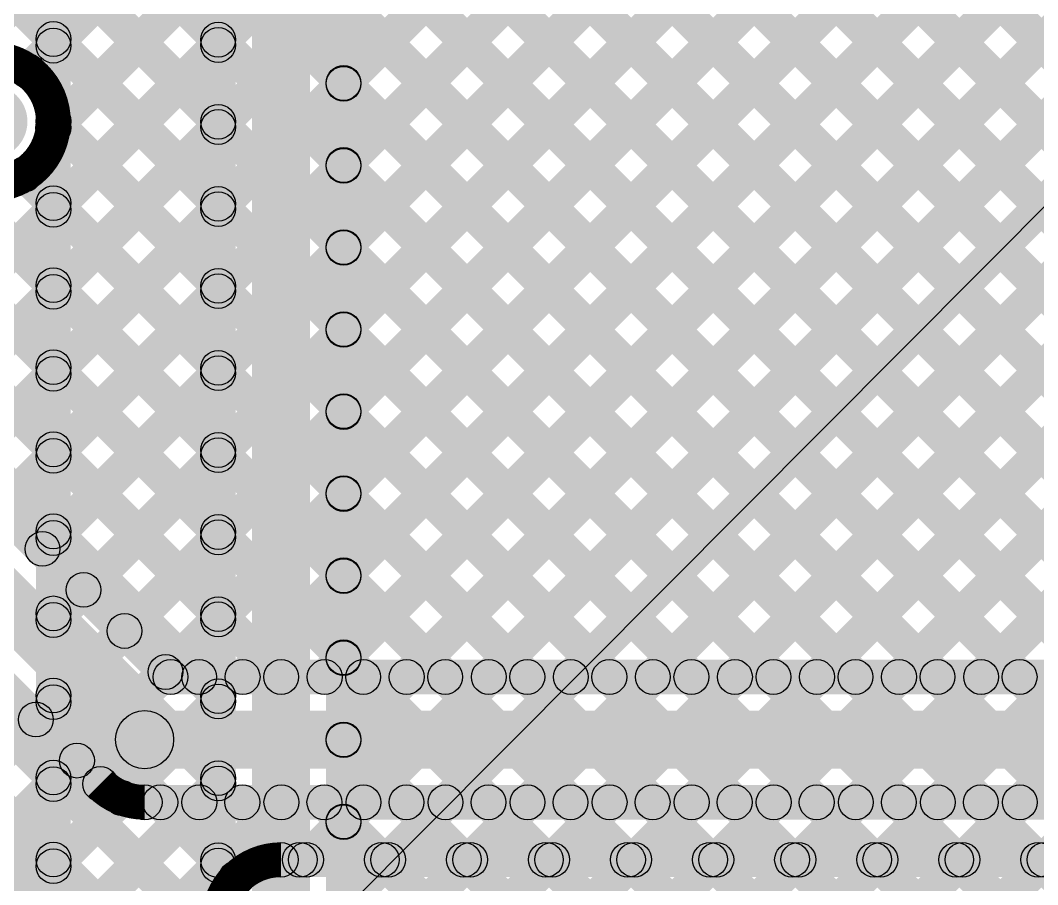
# Model space of a CAD drawing. Header units: millimetres. Extents: x 0 to 212, y 0 to 213.
# Drawn here: x 0.3627 to 0.8011, y 0.6272 to 0.9996 of the extents above; entities that cross this region are included whole.
import ezdxf

# ---------------------------------------------------------------- set-up
doc = ezdxf.new("R2010")
doc.units = ezdxf.units.MM
doc.header["$MEASUREMENT"] = 0
for name, color, linetype in [('BottomLayer', 5, 'Continuous'), ('BottomSolder', 6, 'Continuous'), ('TopLayer', 1, 'Continuous'), ('TopSolder', 216, 'Continuous')]:
    doc.layers.add(name, color=color, linetype=linetype)

msp = doc.modelspace()

# ---------------------------------------------------------------- hatches: boundary and pattern name
at = {"layer": 'BottomLayer'}
for points in [[(0.3845, 0.956), (0.3695, 0.956), (0.3695, 1.94482), (0.3845, 1.94482)], [(0.37759, 0.76659), (0.36699, 0.7772), (1.06167, 1.47188), (1.07228, 1.46128)], [(0.39527, 0.74891), (0.38466, 0.75952), (1.09703, 1.47188), (1.10763, 1.46128)], [(0.41295, 0.73124), (0.40234, 0.74184), (1.13238, 1.47188), (1.14299, 1.46128)], [(0.43063, 0.71356), (0.42002, 0.72416), (1.16774, 1.47188), (1.17834, 1.46128)], [(0.46382, 0.7114), (0.45322, 0.722), (1.20309, 1.47188), (1.2137, 1.46128)], [(0.49918, 0.7114), (0.48857, 0.722), (1.22236, 1.4558), (1.23297, 1.44519)], [(0.53453, 0.7114), (0.52393, 0.722), (1.198, 1.39607), (1.2086, 1.38547)], [(0.56989, 0.7114), (0.55928, 0.722), (1.20691, 1.36963), (1.21751, 1.35902)], [(0.60524, 0.7114), (0.59464, 0.722), (1.22475, 1.35211), (1.23535, 1.34151)], [(0.6406, 0.7114), (0.62999, 0.722), (1.2015, 1.29352), (1.21211, 1.28291)], [(-0.0183, 1.27022), (-0.0077, 1.28083), (0.55113, 0.722), (0.54052, 0.7114)], [(0.67595, 0.7114), (0.66535, 0.722), (1.21223, 1.26889), (1.22284, 1.25828)], [(-0.0183, 1.23486), (-0.0077, 1.24547), (0.51577, 0.722), (0.50516, 0.7114)], [(0.71131, 0.7114), (0.7007, 0.722), (1.20083, 1.22213), (1.21143, 1.21152)], [(0.71131, 0.7114), (0.7007, 0.722), (1.20083, 1.22213), (1.21143, 1.21152)], [(0.74666, 0.7114), (0.73606, 0.722), (1.20083, 1.18677), (1.21143, 1.17617)], [(0.04324, 1.13797), (0.05385, 1.14857), (0.48041, 0.722), (0.46981, 0.7114)], [(0.78202, 0.7114), (0.77141, 0.722), (1.20083, 1.15142), (1.21143, 1.14081)], [(0.67571, 1.10653), (0.68632, 1.11714), (1.08145, 0.722), (1.07085, 0.7114)], [(0.04324, 1.10261), (0.05385, 1.11322), (0.44506, 0.722), (0.43445, 0.7114)], [(0.65804, 1.08885), (0.66864, 1.09946), (1.0461, 0.722), (1.03549, 0.7114)], [(0.6402, 1.07133), (0.65081, 1.08194), (1.01074, 0.722), (1.00014, 0.7114)], [(0.30688, 0.8373), (0.29628, 0.84791), (0.52467, 1.0763), (0.53528, 1.0657)], [(0.32456, 0.81962), (0.31395, 0.83023), (0.56003, 1.0763), (0.57063, 1.0657)], [(0.34224, 0.80195), (0.33163, 0.81255), (0.59538, 1.0763), (0.60599, 1.0657)], [(0.35992, 0.78427), (0.34931, 0.79487), (0.63207, 1.07763), (0.64267, 1.06703)], [(0.38216, 0.94794), (0.37155, 0.95854), (0.48932, 1.0763), (0.49992, 1.0657)], [(0.3823, 0.98343), (0.3717, 0.99404), (0.45396, 1.0763), (0.46457, 1.0657)], [(0.39687, 1.06718), (0.40747, 1.07779), (0.76326, 0.722), (0.75265, 0.7114)], [(0.43371, 1.0657), (0.44431, 1.0763), (0.79861, 0.722), (0.78801, 0.7114)], [(0.46906, 1.0657), (0.47967, 1.0763), (0.83397, 0.722), (0.82336, 0.7114)], [(0.50442, 1.0657), (0.51502, 1.0763), (0.86932, 0.722), (0.85872, 0.7114)], [(0.53977, 1.0657), (0.55038, 1.0763), (0.90468, 0.722), (0.89407, 0.7114)], [(0.57513, 1.0657), (0.58573, 1.0763), (0.94003, 0.722), (0.92943, 0.7114)], [(0.61048, 1.0657), (0.62109, 1.0763), (0.97539, 0.722), (0.96478, 0.7114)], [(0.3717, 1.057), (0.3823, 1.0676), (0.7279, 0.722), (0.71729, 0.7114)], [(0.3717, 1.02164), (0.3823, 1.03225), (0.69255, 0.722), (0.68194, 0.7114)], [(0.04309, 0.99669), (0.0537, 1.0073), (0.45558, 0.60542), (0.44497, 0.59482)], [(0.3717, 0.98629), (0.3823, 0.99689), (0.65719, 0.722), (0.64658, 0.7114)], [(0.03696, 0.96746), (0.04757, 0.97807), (0.53986, 0.48578), (0.52925, 0.47518)], [(0.3717, 0.95093), (0.3823, 0.96154), (0.62184, 0.722), (0.61123, 0.7114)], [(0.02041, 0.94867), (0.03101, 0.95927), (0.5045, 0.48578), (0.4939, 0.47518)], [(0.35929, 0.92798), (0.3699, 0.93859), (0.58648, 0.722), (0.57587, 0.7114)], [(0.10016, 0.88916), (0.11784, 0.90684), (0.48362, 0.54106), (0.46594, 0.52338)], [(0.26379, 0.86979), (0.2744, 0.8804), (0.43279, 0.722), (0.42218, 0.7114)], [(0.24116, 0.84716), (0.25884, 0.86484), (0.42514, 0.69854), (0.40746, 0.68086)], [(0.2256, 0.83161), (0.23621, 0.84221), (0.40251, 0.67591), (0.3919, 0.66531)], [(0.42748, 0.7092), (0.42748, 0.7242), (1.074, 0.7242), (1.074, 0.7092)], [(-0.0077, 0.31059), (-0.0183, 0.3212), (0.36416, 0.70366), (0.37476, 0.69305)], [(0.4163, 0.6772), (0.4163, 0.7022), (1.074, 0.7022), (1.074, 0.6772)], [(-0.0077, 0.27523), (-0.0183, 0.28584), (0.38184, 0.68598), (0.39244, 0.67537)], [(-0.0077, 0.23988), (-0.0183, 0.25049), (0.4011, 0.66988), (0.4117, 0.65928)], [(-0.0077, 0.20452), (-0.0183, 0.21513), (0.43457, 0.668), (0.44518, 0.6574)], [(-0.0077, 0.16917), (-0.0183, 0.17978), (0.46993, 0.668), (0.48053, 0.6574)], [(0.4163, 0.6552), (0.4163, 0.6702), (1.074, 0.6702), (1.074, 0.6552)], [(0.41774, 0.6574), (0.42835, 0.668), (0.4611, 0.63525), (0.4505, 0.62464)], [(0.4531, 0.6574), (0.4637, 0.668), (0.48844, 0.64326), (0.47784, 0.63266)], [(0.49115, 0.63266), (0.48054, 0.64326), (0.50528, 0.668), (0.51589, 0.6574)], [(0.48845, 0.6574), (0.49906, 0.668), (0.5238, 0.64326), (0.51319, 0.63266)], [(0.5265, 0.63266), (0.5159, 0.64326), (0.54064, 0.668), (0.55124, 0.6574)], [(0.52381, 0.6574), (0.53441, 0.668), (0.55915, 0.64326), (0.54855, 0.63266)], [(0.56186, 0.63266), (0.55125, 0.64326), (0.57599, 0.668), (0.5866, 0.6574)], [(0.55916, 0.6574), (0.56977, 0.668), (0.59451, 0.64326), (0.5839, 0.63266)], [(0.59721, 0.63266), (0.58661, 0.64326), (0.61135, 0.668), (0.62195, 0.6574)], [(0.59452, 0.6574), (0.60513, 0.668), (0.62987, 0.64326), (0.61926, 0.63266)], [(0.63257, 0.63266), (0.62196, 0.64326), (0.6467, 0.668), (0.65731, 0.6574)], [(0.63257, 0.63266), (0.62196, 0.64326), (0.6467, 0.668), (0.65731, 0.6574)], [(0.62987, 0.6574), (0.64048, 0.668), (0.66522, 0.64326), (0.65461, 0.63266)], [(0.66792, 0.63266), (0.65732, 0.64326), (0.68206, 0.668), (0.69266, 0.6574)], [(0.66523, 0.6574), (0.67584, 0.668), (0.70058, 0.64326), (0.68997, 0.63266)], [(0.70328, 0.63266), (0.69267, 0.64326), (0.71741, 0.668), (0.72802, 0.6574)], [(0.70058, 0.6574), (0.71119, 0.668), (0.73593, 0.64326), (0.72532, 0.63266)], [(0.73863, 0.63266), (0.72803, 0.64326), (0.75277, 0.668), (0.76337, 0.6574)], [(0.73594, 0.6574), (0.74655, 0.668), (0.77129, 0.64326), (0.76068, 0.63266)], [(0.77399, 0.63266), (0.76338, 0.64326), (0.78812, 0.668), (0.79873, 0.6574)], [(0.77129, 0.6574), (0.7819, 0.668), (0.80664, 0.64326), (0.79604, 0.63266)], [(0.80935, 0.63266), (0.79874, 0.64326), (0.82348, 0.668), (0.83409, 0.6574)], [(0.475, 0.63046), (0.475, 0.64546), (1.18162, 0.64546), (1.18162, 0.63046)]]:
    msp.add_hatch(color=5, dxfattribs=at).paths.add_polyline_path(points)
h = msp.add_hatch(color=5, dxfattribs=at)
edge = h.paths.add_edge_path()
edge.add_arc((0.377, 0.99159), 0.0075, 0, 360)
h = msp.add_hatch(color=5, dxfattribs=at)
edge = h.paths.add_edge_path()
edge.add_arc((0.377, 0.98874), 0.0075, 0, 360)
h = msp.add_hatch(color=5, dxfattribs=at)
edge = h.paths.add_edge_path()
edge.add_arc((0.37686, 0.95324), 0.0075, 0, 360)
h = msp.add_hatch(color=5, dxfattribs=at)
edge = h.paths.add_edge_path()
edge.add_arc((0.377, 0.95623), 0.0075, 0, 360)
h = msp.add_hatch(color=5, dxfattribs=at)
edge = h.paths.add_edge_path()
edge.add_arc((0.377, 0.956), 0.0075, 0, 360)
h = msp.add_hatch(color=5, dxfattribs=at)
edge = h.paths.add_edge_path()
edge.add_arc((0.377, 0.956), 0.0075, 0, 360)
h = msp.add_hatch(color=5, dxfattribs=at)
edge = h.paths.add_edge_path()
edge.add_arc((0.36459, 0.93328), 0.0075, 0, 360)
h = msp.add_hatch(color=5, dxfattribs=at)
edge = h.paths.add_edge_path()
edge.add_arc((0.37229, 0.77189), 0.0075, 0, 360)
h = msp.add_hatch(color=5, dxfattribs=at)
edge = h.paths.add_edge_path()
edge.add_arc((0.38997, 0.75422), 0.0075, 0, 360)
h = msp.add_hatch(color=5, dxfattribs=at)
edge = h.paths.add_edge_path()
edge.add_arc((0.40765, 0.73654), 0.0075, 0, 360)
h = msp.add_hatch(color=5, dxfattribs=at)
edge = h.paths.add_edge_path()
edge.add_arc((0.42532, 0.71886), 0.0075, 0, 360)
h = msp.add_hatch(color=5, dxfattribs=at)
edge = h.paths.add_edge_path()
edge.add_arc((0.42748, 0.7167), 0.0075, 0, 360)
h = msp.add_hatch(color=5, dxfattribs=at)
edge = h.paths.add_edge_path()
edge.add_arc((0.42748, 0.7167), 0.0075, 0, 360)
h = msp.add_hatch(color=5, dxfattribs=at)
edge = h.paths.add_edge_path()
edge.add_arc((0.43976, 0.7167), 0.0075, 0, 360)
h = msp.add_hatch(color=5, dxfattribs=at)
edge = h.paths.add_edge_path()
edge.add_arc((0.45852, 0.7167), 0.0075, 0, 360)
h = msp.add_hatch(color=5, dxfattribs=at)
edge = h.paths.add_edge_path()
edge.add_arc((0.47511, 0.7167), 0.0075, 0, 360)
h = msp.add_hatch(color=5, dxfattribs=at)
edge = h.paths.add_edge_path()
edge.add_arc((0.49387, 0.7167), 0.0075, 0, 360)
h = msp.add_hatch(color=5, dxfattribs=at)
edge = h.paths.add_edge_path()
edge.add_arc((0.51047, 0.7167), 0.0075, 0, 360)
h = msp.add_hatch(color=5, dxfattribs=at)
edge = h.paths.add_edge_path()
edge.add_arc((0.52923, 0.7167), 0.0075, 0, 360)
h = msp.add_hatch(color=5, dxfattribs=at)
edge = h.paths.add_edge_path()
edge.add_arc((0.54582, 0.7167), 0.0075, 0, 360)
h = msp.add_hatch(color=5, dxfattribs=at)
edge = h.paths.add_edge_path()
edge.add_arc((0.56458, 0.7167), 0.0075, 0, 360)
h = msp.add_hatch(color=5, dxfattribs=at)
edge = h.paths.add_edge_path()
edge.add_arc((0.58118, 0.7167), 0.0075, 0, 360)
h = msp.add_hatch(color=5, dxfattribs=at)
edge = h.paths.add_edge_path()
edge.add_arc((0.59994, 0.7167), 0.0075, 0, 360)
h = msp.add_hatch(color=5, dxfattribs=at)
edge = h.paths.add_edge_path()
edge.add_arc((0.61653, 0.7167), 0.0075, 0, 360)
h = msp.add_hatch(color=5, dxfattribs=at)
edge = h.paths.add_edge_path()
edge.add_arc((0.6353, 0.7167), 0.0075, 0, 360)
h = msp.add_hatch(color=5, dxfattribs=at)
edge = h.paths.add_edge_path()
edge.add_arc((0.65189, 0.7167), 0.0075, 0, 360)
h = msp.add_hatch(color=5, dxfattribs=at)
edge = h.paths.add_edge_path()
edge.add_arc((0.67065, 0.7167), 0.0075, 0, 360)
h = msp.add_hatch(color=5, dxfattribs=at)
edge = h.paths.add_edge_path()
edge.add_arc((0.68724, 0.7167), 0.0075, 0, 360)
h = msp.add_hatch(color=5, dxfattribs=at)
edge = h.paths.add_edge_path()
edge.add_arc((0.70601, 0.7167), 0.0075, 0, 360)
h = msp.add_hatch(color=5, dxfattribs=at)
edge = h.paths.add_edge_path()
edge.add_arc((0.70601, 0.7167), 0.0075, 0, 360)
h = msp.add_hatch(color=5, dxfattribs=at)
edge = h.paths.add_edge_path()
edge.add_arc((0.7226, 0.7167), 0.0075, 0, 360)
h = msp.add_hatch(color=5, dxfattribs=at)
edge = h.paths.add_edge_path()
edge.add_arc((0.74136, 0.7167), 0.0075, 0, 360)
h = msp.add_hatch(color=5, dxfattribs=at)
edge = h.paths.add_edge_path()
edge.add_arc((0.75795, 0.7167), 0.0075, 0, 360)
h = msp.add_hatch(color=5, dxfattribs=at)
edge = h.paths.add_edge_path()
edge.add_arc((0.77672, 0.7167), 0.0075, 0, 360)
h = msp.add_hatch(color=5, dxfattribs=at)
edge = h.paths.add_edge_path()
edge.add_arc((0.79331, 0.7167), 0.0075, 0, 360)
h = msp.add_hatch(color=5, dxfattribs=at)
edge = h.paths.add_edge_path()
edge.add_arc((0.36946, 0.69835), 0.0075, 0, 360)
h = msp.add_hatch(color=5, dxfattribs=at)
edge = h.paths.add_edge_path()
edge.add_arc((0.4163, 0.6897), 0.0125, 0, 360)
h = msp.add_hatch(color=5, dxfattribs=at)
edge = h.paths.add_edge_path()
edge.add_arc((0.4163, 0.6897), 0.0125, 0, 360)
h = msp.add_hatch(color=5, dxfattribs=at)
edge = h.paths.add_edge_path()
edge.add_arc((0.38714, 0.68068), 0.0075, 0, 360)
h = msp.add_hatch(color=5, dxfattribs=at)
edge = h.paths.add_edge_path()
edge.add_arc((0.39721, 0.67061), 0.0075, 0, 360)
h = msp.add_hatch(color=5, dxfattribs=at)
edge = h.paths.add_edge_path()
edge.add_arc((0.39721, 0.67061), 0.0075, 0, 360)
h = msp.add_hatch(color=5, dxfattribs=at)
edge = h.paths.add_edge_path()
edge.add_arc((0.39721, 0.67061), 0.0075, 0, 360)
h = msp.add_hatch(color=5, dxfattribs=at)
edge = h.paths.add_edge_path()
edge.add_arc((0.4064, 0.66458), 0.0075, 0, 360)
h = msp.add_hatch(color=5, dxfattribs=at)
edge = h.paths.add_edge_path()
edge.add_arc((0.4163, 0.6627), 0.0075, 0, 360)
h = msp.add_hatch(color=5, dxfattribs=at)
edge = h.paths.add_edge_path()
edge.add_arc((0.4163, 0.6627), 0.0075, 0, 360)
h = msp.add_hatch(color=5, dxfattribs=at)
edge = h.paths.add_edge_path()
edge.add_arc((0.4163, 0.6627), 0.0075, 0, 360)
h = msp.add_hatch(color=5, dxfattribs=at)
edge = h.paths.add_edge_path()
edge.add_arc((0.42305, 0.6627), 0.0075, 0, 360)
h = msp.add_hatch(color=5, dxfattribs=at)
edge = h.paths.add_edge_path()
edge.add_arc((0.43987, 0.6627), 0.0075, 0, 360)
h = msp.add_hatch(color=5, dxfattribs=at)
edge = h.paths.add_edge_path()
edge.add_arc((0.4584, 0.6627), 0.0075, 0, 360)
h = msp.add_hatch(color=5, dxfattribs=at)
edge = h.paths.add_edge_path()
edge.add_arc((0.47523, 0.6627), 0.0075, 0, 360)
h = msp.add_hatch(color=5, dxfattribs=at)
edge = h.paths.add_edge_path()
edge.add_arc((0.49376, 0.6627), 0.0075, 0, 360)
h = msp.add_hatch(color=5, dxfattribs=at)
edge = h.paths.add_edge_path()
edge.add_arc((0.51058, 0.6627), 0.0075, 0, 360)
h = msp.add_hatch(color=5, dxfattribs=at)
edge = h.paths.add_edge_path()
edge.add_arc((0.52911, 0.6627), 0.0075, 0, 360)
h = msp.add_hatch(color=5, dxfattribs=at)
edge = h.paths.add_edge_path()
edge.add_arc((0.54594, 0.6627), 0.0075, 0, 360)
h = msp.add_hatch(color=5, dxfattribs=at)
edge = h.paths.add_edge_path()
edge.add_arc((0.56447, 0.6627), 0.0075, 0, 360)
h = msp.add_hatch(color=5, dxfattribs=at)
edge = h.paths.add_edge_path()
edge.add_arc((0.5813, 0.6627), 0.0075, 0, 360)
h = msp.add_hatch(color=5, dxfattribs=at)
edge = h.paths.add_edge_path()
edge.add_arc((0.59982, 0.6627), 0.0075, 0, 360)
h = msp.add_hatch(color=5, dxfattribs=at)
edge = h.paths.add_edge_path()
edge.add_arc((0.61665, 0.6627), 0.0075, 0, 360)
h = msp.add_hatch(color=5, dxfattribs=at)
edge = h.paths.add_edge_path()
edge.add_arc((0.63518, 0.6627), 0.0075, 0, 360)
h = msp.add_hatch(color=5, dxfattribs=at)
edge = h.paths.add_edge_path()
edge.add_arc((0.65201, 0.6627), 0.0075, 0, 360)
h = msp.add_hatch(color=5, dxfattribs=at)
edge = h.paths.add_edge_path()
edge.add_arc((0.65201, 0.6627), 0.0075, 0, 360)
h = msp.add_hatch(color=5, dxfattribs=at)
edge = h.paths.add_edge_path()
edge.add_arc((0.67053, 0.6627), 0.0075, 0, 360)
h = msp.add_hatch(color=5, dxfattribs=at)
edge = h.paths.add_edge_path()
edge.add_arc((0.68736, 0.6627), 0.0075, 0, 360)
h = msp.add_hatch(color=5, dxfattribs=at)
edge = h.paths.add_edge_path()
edge.add_arc((0.70589, 0.6627), 0.0075, 0, 360)
h = msp.add_hatch(color=5, dxfattribs=at)
edge = h.paths.add_edge_path()
edge.add_arc((0.72272, 0.6627), 0.0075, 0, 360)
h = msp.add_hatch(color=5, dxfattribs=at)
edge = h.paths.add_edge_path()
edge.add_arc((0.74124, 0.6627), 0.0075, 0, 360)
h = msp.add_hatch(color=5, dxfattribs=at)
edge = h.paths.add_edge_path()
edge.add_arc((0.75807, 0.6627), 0.0075, 0, 360)
h = msp.add_hatch(color=5, dxfattribs=at)
edge = h.paths.add_edge_path()
edge.add_arc((0.7766, 0.6627), 0.0075, 0, 360)
h = msp.add_hatch(color=5, dxfattribs=at)
edge = h.paths.add_edge_path()
edge.add_arc((0.79343, 0.6627), 0.0075, 0, 360)
h = msp.add_hatch(color=5, dxfattribs=at)
edge = h.paths.add_edge_path()
edge.add_arc((0.475, 0.63796), 0.0075, 0, 360)
h = msp.add_hatch(color=5, dxfattribs=at)
edge = h.paths.add_edge_path()
edge.add_arc((0.475, 0.63796), 0.0075, 0, 360)
h = msp.add_hatch(color=5, dxfattribs=at)
edge = h.paths.add_edge_path()
edge.add_arc((0.48314, 0.63796), 0.0075, 0, 360)
h = msp.add_hatch(color=5, dxfattribs=at)
edge = h.paths.add_edge_path()
edge.add_arc((0.48584, 0.63796), 0.0075, 0, 360)
h = msp.add_hatch(color=5, dxfattribs=at)
edge = h.paths.add_edge_path()
edge.add_arc((0.5185, 0.63796), 0.0075, 0, 360)
h = msp.add_hatch(color=5, dxfattribs=at)
edge = h.paths.add_edge_path()
edge.add_arc((0.5212, 0.63796), 0.0075, 0, 360)
h = msp.add_hatch(color=5, dxfattribs=at)
edge = h.paths.add_edge_path()
edge.add_arc((0.55385, 0.63796), 0.0075, 0, 360)
h = msp.add_hatch(color=5, dxfattribs=at)
edge = h.paths.add_edge_path()
edge.add_arc((0.55655, 0.63796), 0.0075, 0, 360)
h = msp.add_hatch(color=5, dxfattribs=at)
edge = h.paths.add_edge_path()
edge.add_arc((0.58921, 0.63796), 0.0075, 0, 360)
h = msp.add_hatch(color=5, dxfattribs=at)
edge = h.paths.add_edge_path()
edge.add_arc((0.59191, 0.63796), 0.0075, 0, 360)
h = msp.add_hatch(color=5, dxfattribs=at)
edge = h.paths.add_edge_path()
edge.add_arc((0.62456, 0.63796), 0.0075, 0, 360)
h = msp.add_hatch(color=5, dxfattribs=at)
edge = h.paths.add_edge_path()
edge.add_arc((0.62727, 0.63796), 0.0075, 0, 360)
h = msp.add_hatch(color=5, dxfattribs=at)
edge = h.paths.add_edge_path()
edge.add_arc((0.62727, 0.63796), 0.0075, 0, 360)
h = msp.add_hatch(color=5, dxfattribs=at)
edge = h.paths.add_edge_path()
edge.add_arc((0.65992, 0.63796), 0.0075, 0, 360)
h = msp.add_hatch(color=5, dxfattribs=at)
edge = h.paths.add_edge_path()
edge.add_arc((0.66262, 0.63796), 0.0075, 0, 360)
h = msp.add_hatch(color=5, dxfattribs=at)
edge = h.paths.add_edge_path()
edge.add_arc((0.69527, 0.63796), 0.0075, 0, 360)
h = msp.add_hatch(color=5, dxfattribs=at)
edge = h.paths.add_edge_path()
edge.add_arc((0.69798, 0.63796), 0.0075, 0, 360)
h = msp.add_hatch(color=5, dxfattribs=at)
edge = h.paths.add_edge_path()
edge.add_arc((0.73063, 0.63796), 0.0075, 0, 360)
h = msp.add_hatch(color=5, dxfattribs=at)
edge = h.paths.add_edge_path()
edge.add_arc((0.73333, 0.63796), 0.0075, 0, 360)
h = msp.add_hatch(color=5, dxfattribs=at)
edge = h.paths.add_edge_path()
edge.add_arc((0.76598, 0.63796), 0.0075, 0, 360)
h = msp.add_hatch(color=5, dxfattribs=at)
edge = h.paths.add_edge_path()
edge.add_arc((0.76869, 0.63796), 0.0075, 0, 360)
h = msp.add_hatch(color=5, dxfattribs=at)
edge = h.paths.add_edge_path()
edge.add_arc((0.80134, 0.63796), 0.0075, 0, 360)
h = msp.add_hatch(color=5, dxfattribs=at)
edge = h.paths.add_edge_path()
edge.add_arc((0.80404, 0.63796), 0.0075, 0, 360)
h = msp.add_hatch(color=5, dxfattribs=at)
edge = h.paths.add_edge_path()
edge.add_arc((0.4558, 0.62995), 0.0075, 0, 360)
at = {"layer": 'BottomSolder'}
h = msp.add_hatch(color=6, dxfattribs=at)
edge = h.paths.add_edge_path()
edge.add_arc((0.35, 0.956), 0.01581, 0, 360)
at = {"layer": 'TopLayer'}
for points in [[(0.4875, 0.61096), (0.4625, 0.61096), (0.4625, 1.966), (0.4875, 1.966)], [(0.5095, 0.61096), (0.4945, 0.61096), (0.4945, 1.966), (0.5095, 1.966)], [(0.4555, 0.61096), (0.4405, 0.61096), (0.4405, 1.84658), (0.4555, 1.84658)], [(0.4967, 1.28555), (0.5073, 1.29616), (1.08155, 0.72191), (1.07094, 0.7113)], [(0.5073, 0.96701), (0.4967, 0.97762), (0.80345, 1.28437), (0.81405, 1.27376)], [(0.3823, 0.4531), (0.3717, 0.46371), (1.18302, 1.27503), (1.19363, 1.26443)], [(0.5073, 0.68417), (0.4967, 0.69478), (1.07695, 1.27503), (1.08756, 1.26443)], [(0.5073, 0.64881), (0.4967, 0.65942), (1.11231, 1.27503), (1.12292, 1.26443)], [(0.5073, 0.61346), (0.4967, 0.62406), (1.14766, 1.27503), (1.15827, 1.26443)], [(0.5073, 0.79023), (0.4967, 0.80084), (0.97089, 1.27503), (0.98149, 1.26443)], [(0.5073, 0.71952), (0.4967, 0.73013), (1.0416, 1.27503), (1.0522, 1.26443)], [(0.5073, 0.75488), (0.4967, 0.76549), (1.00624, 1.27503), (1.01685, 1.26443)], [(0.5073, 0.8963), (0.4967, 0.90691), (0.86482, 1.27503), (0.87543, 1.26443)], [(0.5073, 0.93166), (0.4967, 0.94226), (0.82947, 1.27503), (0.84007, 1.26443)], [(0.5073, 0.82559), (0.4967, 0.8362), (0.93553, 1.27503), (0.94614, 1.26443)], [(0.5073, 0.86095), (0.4967, 0.87155), (0.90018, 1.27503), (0.91078, 1.26443)], [(0.3823, 0.41775), (0.3717, 0.42835), (1.21223, 1.26889), (1.22284, 1.25828)], [(0.4967, 1.25019), (0.5073, 1.2608), (1.05736, 0.71074), (1.04676, 0.70013)], [(0.4967, 1.21484), (0.5073, 1.22545), (1.0523, 0.68045), (1.0417, 0.66984)], [(0.3823, 0.38239), (0.3717, 0.393), (1.20083, 1.22213), (1.21143, 1.21152)], [(0.3823, 0.38239), (0.3717, 0.393), (1.20083, 1.22213), (1.21143, 1.21152)], [(0.4967, 1.17948), (0.5073, 1.19009), (1.0523, 0.64509), (1.0417, 0.63448)], [(0.3823, 0.34704), (0.3717, 0.35764), (1.20083, 1.18677), (1.21143, 1.17617)], [(0.4967, 1.14413), (0.5073, 1.15473), (1.0523, 0.60973), (1.0417, 0.59913)], [(0.3823, 0.31168), (0.3717, 0.32229), (1.20083, 1.15142), (1.21143, 1.14081)], [(0.3823, 0.27633), (0.3717, 0.28693), (1.2277, 1.14293), (1.2383, 1.13233)], [(0.4967, 1.10877), (0.5073, 1.11938), (1.0523, 0.57438), (1.0417, 0.56377)], [(0.3823, 0.24097), (0.3717, 0.25158), (1.2277, 1.10758), (1.2383, 1.09697)], [(0.25385, 0.89033), (0.24324, 0.90094), (0.4427, 1.10039), (0.4533, 1.08979)], [(0.4967, 1.07342), (0.5073, 1.08402), (1.0523, 0.53902), (1.0417, 0.52842)], [(0.29229, 1.0657), (0.30289, 1.0763), (0.4533, 0.92589), (0.4427, 0.91529)], [(0.32764, 1.0657), (0.33825, 1.0763), (0.4533, 0.96125), (0.4427, 0.95064)], [(0.363, 1.0657), (0.3736, 1.0763), (0.4533, 0.9966), (0.4427, 0.986)], [(0.3823, 0.20562), (0.3717, 0.21622), (1.2277, 1.07222), (1.2383, 1.06162)], [(0.37131, 0.97244), (0.3607, 0.98305), (0.4427, 1.06504), (0.4533, 1.05443)], [(0.4967, 1.03806), (0.5073, 1.04867), (1.0523, 0.50367), (1.0417, 0.49306)], [(0.3823, 0.94808), (0.3717, 0.95868), (0.4427, 1.02968), (0.4533, 1.01908)], [(0.4967, 1.00271), (0.5073, 1.01331), (1.0523, 0.46831), (1.0417, 0.45771)], [(0.3823, 0.91272), (0.3717, 0.92333), (0.4427, 0.99433), (0.4533, 0.98372)], [(0.4967, 0.96735), (0.5073, 0.97796), (1.17619, 0.30907), (1.16559, 0.29846)], [(0.3717, 0.95093), (0.3823, 0.96154), (0.4533, 0.89054), (0.4427, 0.87993)], [(0.3845, 0.05234), (0.3695, 0.05234), (0.3695, 0.956), (0.3845, 0.956)], [(0.3823, 0.87737), (0.3717, 0.88797), (0.4427, 0.95897), (0.4533, 0.94837)], [(0.4967, 0.932), (0.5073, 0.9426), (1.45478, -0.00488), (1.44418, -0.01548)], [(0.3717, 0.91557), (0.3823, 0.92618), (0.4533, 0.85518), (0.4427, 0.84457)], [(0.3823, 0.84201), (0.3717, 0.85262), (0.4427, 0.92362), (0.4533, 0.91301)], [(0.4967, 0.89664), (0.5073, 0.90725), (1.41943, -0.00488), (1.40882, -0.01548)], [(0.3717, 0.88022), (0.3823, 0.89083), (0.4533, 0.81983), (0.4427, 0.80922)], [(0.3823, 0.80666), (0.3717, 0.81726), (0.4427, 0.88826), (0.4533, 0.87766)], [(0.4967, 0.86129), (0.5073, 0.87189), (1.38407, -0.00488), (1.37347, -0.01548)], [(0.3717, 0.84486), (0.3823, 0.85547), (0.4533, 0.78447), (0.4427, 0.77386)], [(0.3823, 0.7713), (0.3717, 0.78191), (0.4427, 0.85291), (0.4533, 0.8423)], [(0.4967, 0.82593), (0.5073, 0.83654), (1.34872, -0.00488), (1.33811, -0.01548)], [(0.3717, 0.80951), (0.3823, 0.82012), (0.4533, 0.74912), (0.4427, 0.73851)], [(0.3823, 0.73595), (0.3717, 0.74655), (0.4427, 0.81755), (0.4533, 0.80695)], [(0.4967, 0.79057), (0.5073, 0.80118), (1.31336, -0.00488), (1.30276, -0.01548)], [(0.3717, 0.77415), (0.3823, 0.78476), (0.4533, 0.71376), (0.4427, 0.70315)], [(0.3823, 0.70059), (0.3717, 0.7112), (0.4427, 0.7822), (0.4533, 0.77159)], [(0.4967, 0.75522), (0.5073, 0.76583), (1.27801, -0.00488), (1.2674, -0.01548)], [(0.3717, 0.7388), (0.3823, 0.74941), (0.4533, 0.67841), (0.4427, 0.6678)], [(0.3823, 0.66523), (0.3717, 0.67584), (0.4427, 0.74684), (0.4533, 0.73623)], [(0.4967, 0.71986), (0.5073, 0.73047), (1.24265, -0.00488), (1.23204, -0.01548)], [(0.3717, 0.70344), (0.3823, 0.71405), (0.4533, 0.64305), (0.4427, 0.63244)], [(0.3823, 0.62988), (0.3717, 0.64049), (0.4427, 0.71149), (0.4533, 0.70088)], [(0.4967, 0.68451), (0.5073, 0.69512), (1.2073, -0.00488), (1.19669, -0.01548)], [(0.3717, 0.66809), (0.3823, 0.67869), (0.45558, 0.60542), (0.44497, 0.59482)], [(0.3823, 0.59452), (0.3717, 0.60513), (0.4427, 0.67613), (0.4533, 0.66552)], [(0.4967, 0.64915), (0.5073, 0.65976), (1.17194, -0.00488), (1.16133, -0.01548)], [(0.3717, 0.63273), (0.3823, 0.64334), (1.03052, -0.00488), (1.01991, -0.01548)], [(0.3823, 0.55917), (0.3717, 0.56978), (0.4427, 0.64078), (0.4533, 0.63017)]]:
    msp.add_hatch(color=1, dxfattribs=at).paths.add_polyline_path(points)
h = msp.add_hatch(color=1, dxfattribs=at)
edge = h.paths.add_edge_path()
edge.add_arc((0.448, 0.9913), 0.0075, 0, 360)
h = msp.add_hatch(color=1, dxfattribs=at)
edge = h.paths.add_edge_path()
edge.add_arc((0.448, 0.98902), 0.0075, 0, 360)
h = msp.add_hatch(color=1, dxfattribs=at)
edge = h.paths.add_edge_path()
edge.add_arc((0.36601, 0.97774), 0.0075, 0, 360)
h = msp.add_hatch(color=1, dxfattribs=at)
edge = h.paths.add_edge_path()
edge.add_arc((0.502, 0.97265), 0.0075, 0, 360)
h = msp.add_hatch(color=1, dxfattribs=at)
edge = h.paths.add_edge_path()
edge.add_arc((0.502, 0.97231), 0.0075, 0, 360)
h = msp.add_hatch(color=1, dxfattribs=at)
edge = h.paths.add_edge_path()
edge.add_arc((0.377, 0.95623), 0.0075, 0, 360)
h = msp.add_hatch(color=1, dxfattribs=at)
edge = h.paths.add_edge_path()
edge.add_arc((0.377, 0.956), 0.0075, 0, 360)
h = msp.add_hatch(color=1, dxfattribs=at)
edge = h.paths.add_edge_path()
edge.add_arc((0.377, 0.956), 0.0075, 0, 360)
h = msp.add_hatch(color=1, dxfattribs=at)
edge = h.paths.add_edge_path()
edge.add_arc((0.377, 0.95338), 0.0075, 0, 360)
h = msp.add_hatch(color=1, dxfattribs=at)
edge = h.paths.add_edge_path()
edge.add_arc((0.448, 0.95594), 0.0075, 0, 360)
h = msp.add_hatch(color=1, dxfattribs=at)
edge = h.paths.add_edge_path()
edge.add_arc((0.448, 0.95367), 0.0075, 0, 360)
h = msp.add_hatch(color=1, dxfattribs=at)
edge = h.paths.add_edge_path()
edge.add_arc((0.502, 0.9373), 0.0075, 0, 360)
h = msp.add_hatch(color=1, dxfattribs=at)
edge = h.paths.add_edge_path()
edge.add_arc((0.502, 0.93696), 0.0075, 0, 360)
h = msp.add_hatch(color=1, dxfattribs=at)
edge = h.paths.add_edge_path()
edge.add_arc((0.377, 0.92088), 0.0075, 0, 360)
h = msp.add_hatch(color=1, dxfattribs=at)
edge = h.paths.add_edge_path()
edge.add_arc((0.377, 0.91802), 0.0075, 0, 360)
h = msp.add_hatch(color=1, dxfattribs=at)
edge = h.paths.add_edge_path()
edge.add_arc((0.448, 0.92059), 0.0075, 0, 360)
h = msp.add_hatch(color=1, dxfattribs=at)
edge = h.paths.add_edge_path()
edge.add_arc((0.448, 0.91831), 0.0075, 0, 360)
h = msp.add_hatch(color=1, dxfattribs=at)
edge = h.paths.add_edge_path()
edge.add_arc((0.502, 0.90194), 0.0075, 0, 360)
h = msp.add_hatch(color=1, dxfattribs=at)
edge = h.paths.add_edge_path()
edge.add_arc((0.502, 0.9016), 0.0075, 0, 360)
h = msp.add_hatch(color=1, dxfattribs=at)
edge = h.paths.add_edge_path()
edge.add_arc((0.377, 0.88552), 0.0075, 0, 360)
h = msp.add_hatch(color=1, dxfattribs=at)
edge = h.paths.add_edge_path()
edge.add_arc((0.377, 0.88267), 0.0075, 0, 360)
h = msp.add_hatch(color=1, dxfattribs=at)
edge = h.paths.add_edge_path()
edge.add_arc((0.448, 0.88523), 0.0075, 0, 360)
h = msp.add_hatch(color=1, dxfattribs=at)
edge = h.paths.add_edge_path()
edge.add_arc((0.448, 0.88296), 0.0075, 0, 360)
h = msp.add_hatch(color=1, dxfattribs=at)
edge = h.paths.add_edge_path()
edge.add_arc((0.502, 0.86659), 0.0075, 0, 360)
h = msp.add_hatch(color=1, dxfattribs=at)
edge = h.paths.add_edge_path()
edge.add_arc((0.502, 0.86625), 0.0075, 0, 360)
h = msp.add_hatch(color=1, dxfattribs=at)
edge = h.paths.add_edge_path()
edge.add_arc((0.377, 0.85017), 0.0075, 0, 360)
h = msp.add_hatch(color=1, dxfattribs=at)
edge = h.paths.add_edge_path()
edge.add_arc((0.377, 0.84731), 0.0075, 0, 360)
h = msp.add_hatch(color=1, dxfattribs=at)
edge = h.paths.add_edge_path()
edge.add_arc((0.448, 0.84988), 0.0075, 0, 360)
h = msp.add_hatch(color=1, dxfattribs=at)
edge = h.paths.add_edge_path()
edge.add_arc((0.448, 0.8476), 0.0075, 0, 360)
h = msp.add_hatch(color=1, dxfattribs=at)
edge = h.paths.add_edge_path()
edge.add_arc((0.502, 0.83123), 0.0075, 0, 360)
h = msp.add_hatch(color=1, dxfattribs=at)
edge = h.paths.add_edge_path()
edge.add_arc((0.502, 0.83089), 0.0075, 0, 360)
h = msp.add_hatch(color=1, dxfattribs=at)
edge = h.paths.add_edge_path()
edge.add_arc((0.377, 0.81481), 0.0075, 0, 360)
h = msp.add_hatch(color=1, dxfattribs=at)
edge = h.paths.add_edge_path()
edge.add_arc((0.448, 0.81452), 0.0075, 0, 360)
h = msp.add_hatch(color=1, dxfattribs=at)
edge = h.paths.add_edge_path()
edge.add_arc((0.448, 0.81225), 0.0075, 0, 360)
h = msp.add_hatch(color=1, dxfattribs=at)
edge = h.paths.add_edge_path()
edge.add_arc((0.377, 0.81196), 0.0075, 0, 360)
h = msp.add_hatch(color=1, dxfattribs=at)
edge = h.paths.add_edge_path()
edge.add_arc((0.502, 0.79588), 0.0075, 0, 360)
h = msp.add_hatch(color=1, dxfattribs=at)
edge = h.paths.add_edge_path()
edge.add_arc((0.502, 0.79554), 0.0075, 0, 360)
h = msp.add_hatch(color=1, dxfattribs=at)
edge = h.paths.add_edge_path()
edge.add_arc((0.377, 0.77946), 0.0075, 0, 360)
h = msp.add_hatch(color=1, dxfattribs=at)
edge = h.paths.add_edge_path()
edge.add_arc((0.448, 0.77917), 0.0075, 0, 360)
h = msp.add_hatch(color=1, dxfattribs=at)
edge = h.paths.add_edge_path()
edge.add_arc((0.377, 0.7766), 0.0075, 0, 360)
h = msp.add_hatch(color=1, dxfattribs=at)
edge = h.paths.add_edge_path()
edge.add_arc((0.448, 0.77689), 0.0075, 0, 360)
h = msp.add_hatch(color=1, dxfattribs=at)
edge = h.paths.add_edge_path()
edge.add_arc((0.502, 0.76052), 0.0075, 0, 360)
h = msp.add_hatch(color=1, dxfattribs=at)
edge = h.paths.add_edge_path()
edge.add_arc((0.502, 0.76018), 0.0075, 0, 360)
h = msp.add_hatch(color=1, dxfattribs=at)
edge = h.paths.add_edge_path()
edge.add_arc((0.377, 0.7441), 0.0075, 0, 360)
h = msp.add_hatch(color=1, dxfattribs=at)
edge = h.paths.add_edge_path()
edge.add_arc((0.448, 0.74381), 0.0075, 0, 360)
h = msp.add_hatch(color=1, dxfattribs=at)
edge = h.paths.add_edge_path()
edge.add_arc((0.377, 0.74125), 0.0075, 0, 360)
h = msp.add_hatch(color=1, dxfattribs=at)
edge = h.paths.add_edge_path()
edge.add_arc((0.448, 0.74154), 0.0075, 0, 360)
h = msp.add_hatch(color=1, dxfattribs=at)
edge = h.paths.add_edge_path()
edge.add_arc((0.502, 0.72517), 0.0075, 0, 360)
h = msp.add_hatch(color=1, dxfattribs=at)
edge = h.paths.add_edge_path()
edge.add_arc((0.502, 0.72483), 0.0075, 0, 360)
h = msp.add_hatch(color=1, dxfattribs=at)
edge = h.paths.add_edge_path()
edge.add_arc((0.377, 0.70875), 0.0075, 0, 360)
h = msp.add_hatch(color=1, dxfattribs=at)
edge = h.paths.add_edge_path()
edge.add_arc((0.448, 0.70846), 0.0075, 0, 360)
h = msp.add_hatch(color=1, dxfattribs=at)
edge = h.paths.add_edge_path()
edge.add_arc((0.377, 0.70589), 0.0075, 0, 360)
h = msp.add_hatch(color=1, dxfattribs=at)
edge = h.paths.add_edge_path()
edge.add_arc((0.448, 0.70618), 0.0075, 0, 360)
h = msp.add_hatch(color=1, dxfattribs=at)
edge = h.paths.add_edge_path()
edge.add_arc((0.502, 0.68981), 0.0075, 0, 360)
h = msp.add_hatch(color=1, dxfattribs=at)
edge = h.paths.add_edge_path()
edge.add_arc((0.502, 0.68947), 0.0075, 0, 360)
h = msp.add_hatch(color=1, dxfattribs=at)
edge = h.paths.add_edge_path()
edge.add_arc((0.377, 0.67339), 0.0075, 0, 360)
h = msp.add_hatch(color=1, dxfattribs=at)
edge = h.paths.add_edge_path()
edge.add_arc((0.448, 0.6731), 0.0075, 0, 360)
h = msp.add_hatch(color=1, dxfattribs=at)
edge = h.paths.add_edge_path()
edge.add_arc((0.377, 0.67054), 0.0075, 0, 360)
h = msp.add_hatch(color=1, dxfattribs=at)
edge = h.paths.add_edge_path()
edge.add_arc((0.448, 0.67083), 0.0075, 0, 360)
h = msp.add_hatch(color=1, dxfattribs=at)
edge = h.paths.add_edge_path()
edge.add_arc((0.502, 0.65446), 0.0075, 0, 360)
h = msp.add_hatch(color=1, dxfattribs=at)
edge = h.paths.add_edge_path()
edge.add_arc((0.502, 0.65412), 0.0075, 0, 360)
h = msp.add_hatch(color=1, dxfattribs=at)
edge = h.paths.add_edge_path()
edge.add_arc((0.377, 0.63804), 0.0075, 0, 360)
h = msp.add_hatch(color=1, dxfattribs=at)
edge = h.paths.add_edge_path()
edge.add_arc((0.448, 0.63775), 0.0075, 0, 360)
h = msp.add_hatch(color=1, dxfattribs=at)
edge = h.paths.add_edge_path()
edge.add_arc((0.377, 0.63518), 0.0075, 0, 360)
h = msp.add_hatch(color=1, dxfattribs=at)
edge = h.paths.add_edge_path()
edge.add_arc((0.448, 0.63547), 0.0075, 0, 360)
at = {"layer": 'TopSolder'}
h = msp.add_hatch(color=216, dxfattribs=at)
edge = h.paths.add_edge_path()
edge.add_arc((0.35, 0.956), 0.01581, 0, 360)

# ---------------------------------------------------------------- linework, layer by layer
at = {"layer": 'BottomLayer', "const_width": 0.015}
for points in [[(0.377, 0.956, -1), (0.323, 0.956)], [(0.4163, 0.6627, -0.198912), (0.39721, 0.67061)], [(0.4163, 0.6627, -0.198912), (0.39721, 0.67061)], [(0.475, 0.58396, -1), (0.475, 0.63796)]]:
    msp.add_lwpolyline(points, format="xyb", dxfattribs=at)
at = {"layer": 'BottomLayer'}
for centre, radius in [((0.377, 0.99159), 0.0075), ((0.377, 0.98874), 0.0075), ((0.37686, 0.95324), 0.0075), ((0.377, 0.95623), 0.0075), ((0.377, 0.956), 0.0075), ((0.377, 0.956), 0.0075), ((0.36459, 0.93328), 0.0075), ((0.37229, 0.77189), 0.0075), ((0.38997, 0.75422), 0.0075), ((0.40765, 0.73654), 0.0075), ((0.42532, 0.71886), 0.0075), ((0.42748, 0.7167), 0.0075), ((0.42748, 0.7167), 0.0075), ((0.43976, 0.7167), 0.0075), ((0.45852, 0.7167), 0.0075), ((0.47511, 0.7167), 0.0075), ((0.49387, 0.7167), 0.0075), ((0.51047, 0.7167), 0.0075), ((0.52923, 0.7167), 0.0075), ((0.54582, 0.7167), 0.0075), ((0.56458, 0.7167), 0.0075), ((0.58118, 0.7167), 0.0075), ((0.59994, 0.7167), 0.0075), ((0.61653, 0.7167), 0.0075), ((0.6353, 0.7167), 0.0075), ((0.65189, 0.7167), 0.0075), ((0.67065, 0.7167), 0.0075), ((0.68724, 0.7167), 0.0075), ((0.70601, 0.7167), 0.0075), ((0.70601, 0.7167), 0.0075), ((0.7226, 0.7167), 0.0075), ((0.74136, 0.7167), 0.0075), ((0.75795, 0.7167), 0.0075), ((0.77672, 0.7167), 0.0075), ((0.79331, 0.7167), 0.0075), ((0.36946, 0.69835), 0.0075), ((0.4163, 0.6897), 0.0125), ((0.4163, 0.6897), 0.0125), ((0.38714, 0.68068), 0.0075), ((0.39721, 0.67061), 0.0075), ((0.39721, 0.67061), 0.0075), ((0.39721, 0.67061), 0.0075), ((0.4064, 0.66458), 0.0075), ((0.4163, 0.6627), 0.0075), ((0.4163, 0.6627), 0.0075), ((0.4163, 0.6627), 0.0075), ((0.42305, 0.6627), 0.0075), ((0.43987, 0.6627), 0.0075), ((0.4584, 0.6627), 0.0075), ((0.47523, 0.6627), 0.0075), ((0.49376, 0.6627), 0.0075), ((0.51058, 0.6627), 0.0075), ((0.52911, 0.6627), 0.0075), ((0.54594, 0.6627), 0.0075), ((0.56447, 0.6627), 0.0075), ((0.5813, 0.6627), 0.0075), ((0.59982, 0.6627), 0.0075), ((0.61665, 0.6627), 0.0075), ((0.63518, 0.6627), 0.0075), ((0.65201, 0.6627), 0.0075), ((0.65201, 0.6627), 0.0075), ((0.67053, 0.6627), 0.0075), ((0.68736, 0.6627), 0.0075), ((0.70589, 0.6627), 0.0075), ((0.72272, 0.6627), 0.0075), ((0.74124, 0.6627), 0.0075), ((0.75807, 0.6627), 0.0075), ((0.7766, 0.6627), 0.0075), ((0.79343, 0.6627), 0.0075), ((0.475, 0.63796), 0.0075), ((0.475, 0.63796), 0.0075), ((0.48314, 0.63796), 0.0075), ((0.48584, 0.63796), 0.0075), ((0.5185, 0.63796), 0.0075), ((0.5212, 0.63796), 0.0075), ((0.55385, 0.63796), 0.0075), ((0.55655, 0.63796), 0.0075), ((0.58921, 0.63796), 0.0075), ((0.59191, 0.63796), 0.0075), ((0.62456, 0.63796), 0.0075), ((0.62727, 0.63796), 0.0075), ((0.62727, 0.63796), 0.0075), ((0.65992, 0.63796), 0.0075), ((0.66262, 0.63796), 0.0075), ((0.69527, 0.63796), 0.0075), ((0.69798, 0.63796), 0.0075), ((0.73063, 0.63796), 0.0075), ((0.73333, 0.63796), 0.0075), ((0.76598, 0.63796), 0.0075), ((0.76869, 0.63796), 0.0075), ((0.80134, 0.63796), 0.0075), ((0.80404, 0.63796), 0.0075), ((0.4558, 0.62995), 0.0075)]:
    msp.add_circle(centre, radius, dxfattribs=at)
at = {"layer": 'TopLayer', "const_width": 0.015}
msp.add_lwpolyline([(0.323, 0.956, -1), (0.377, 0.956)], format="xyb", dxfattribs=at)
at = {"layer": 'TopLayer'}
for centre in [(0.448, 0.9913), (0.448, 0.98902), (0.36601, 0.97774), (0.502, 0.97265), (0.502, 0.97231), (0.377, 0.95623), (0.377, 0.956), (0.377, 0.956), (0.377, 0.95338), (0.448, 0.95594), (0.448, 0.95367), (0.502, 0.9373), (0.502, 0.93696), (0.377, 0.92088), (0.377, 0.91802), (0.448, 0.92059), (0.448, 0.91831), (0.502, 0.90194), (0.502, 0.9016), (0.377, 0.88552), (0.377, 0.88267), (0.448, 0.88523), (0.448, 0.88296), (0.502, 0.86659), (0.502, 0.86625), (0.377, 0.85017), (0.377, 0.84731), (0.448, 0.84988), (0.448, 0.8476), (0.502, 0.83123), (0.502, 0.83089), (0.377, 0.81481), (0.448, 0.81452), (0.448, 0.81225), (0.377, 0.81196), (0.502, 0.79588), (0.502, 0.79554), (0.377, 0.77946), (0.448, 0.77917), (0.377, 0.7766), (0.448, 0.77689), (0.502, 0.76052), (0.502, 0.76018), (0.377, 0.7441), (0.448, 0.74381), (0.377, 0.74125), (0.448, 0.74154), (0.502, 0.72517), (0.502, 0.72483), (0.377, 0.70875), (0.448, 0.70846), (0.377, 0.70589), (0.448, 0.70618), (0.502, 0.68981), (0.502, 0.68947), (0.377, 0.67339), (0.448, 0.6731), (0.377, 0.67054), (0.448, 0.67083), (0.502, 0.65446), (0.502, 0.65412), (0.377, 0.63804), (0.448, 0.63775), (0.377, 0.63518), (0.448, 0.63547)]:
    msp.add_circle(centre, 0.0075, dxfattribs=at)
at = {"layer": 'TopSolder'}
msp.add_line((0.01639, 0.12842), (212.29836, 213.33436), dxfattribs=at)

doc.saveas('drawing.dxf')
